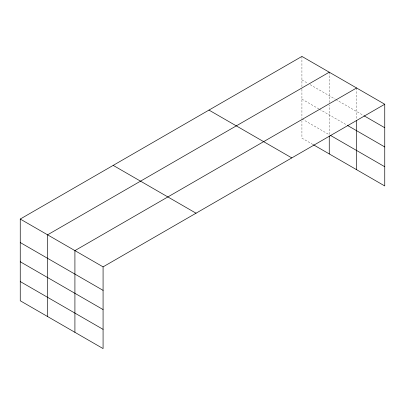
<?xml version="1.0" encoding="UTF-8"?>
<svg xmlns="http://www.w3.org/2000/svg" width="405" height="405" viewBox="0 0 405 405"><rect width="100%" height="100%" fill="white"/><g stroke="black" fill="none" stroke-linecap="round" stroke-linejoin="round"><path stroke-width="0.3" stroke-dasharray="2.02 1.52" d="M301.922 79.917L307.937 83.389M310.124 84.65L335.269 99.169M335.816 99.483L363.629 115.541M301.922 99.129L318.867 108.91M319.413 109.228L346.751 125.008M301.922 118.923L329.255 134.703L329.255 104.991M312.857 144.448L301.922 138.135L301.922 120.781M356.587 87.986L356.587 119.536M329.255 72.206L329.255 102.516M301.922 56.422L301.922 88.594M301.922 89.211L301.922 118.306"/><path stroke-width="0.61" d="M384.75 104.242L301.922 56.422L20.25 219.044L20.25 300.758L103.078 348.578L103.078 266.865L384.75 104.242L384.75 185.956L313.404 144.762M329.255 72.206L47.582 234.824L47.582 316.538M356.587 87.986L74.915 250.609L74.915 332.318M364.171 115.855L384.75 127.737M347.298 125.322L384.75 146.949M330.348 135.336L384.75 166.744M208.97 110.089L291.797 157.91M113.203 165.382L196.03 213.202M20.25 219.044L103.078 266.865M20.25 242.539L103.078 290.36M20.25 261.751L103.078 309.572M20.25 281.546L103.078 329.366M356.587 120.771L356.587 169.695M329.255 135.943L329.255 153.915"/></g></svg>
